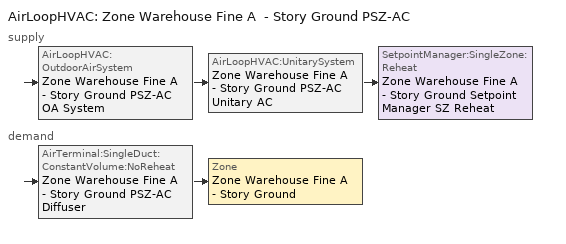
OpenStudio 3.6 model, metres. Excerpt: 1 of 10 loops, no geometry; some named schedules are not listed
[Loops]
AirLoopHVAC 'Zone Warehouse Fine A  - Story Ground PSZ-AC'
 supply: AirLoopHVAC:OutdoorAirSystem 'Zone Warehouse Fine A  - Story Ground PSZ-AC OA System' > AirLoopHVAC:UnitarySystem 'Zone Warehouse Fine A  - Story Ground PSZ-AC Unitary AC' > SetpointManager:SingleZone:Reheat 'Zone Warehouse Fine A  - Story Ground Setpoint Manager SZ Reheat'
 demand: AirTerminal:SingleDuct:ConstantVolume:NoReheat 'Zone Warehouse Fine A  - Story Ground PSZ-AC Diffuser' > Zone 'Zone Warehouse Fine A  - Story Ground'
[Sizing:Zone]
Zone Warehouse Fine A  - Story Ground: Zone Cooling Design Supply Air Temperature Input Method=SupplyAirTemperature; Zone Cooling Design Supply Air Temperature {C}=12.7778; Zone Cooling Design Supply Air Temperature Difference {deltaC}=11.11; Zone Heating Design Supply Air Temperature Input Method=SupplyAirTemperature; Zone Heating Design Supply Air Temperature {C}=50; Zone Heating Design Supply Air Temperature Difference {deltaC}=11.11; Zone Cooling Design Supply Air Humidity Ratio {kg-H2O/kg-air}=0.0085; Zone Heating Design Supply Air Humidity Ratio {kg-H2O/kg-air}=0.008; Cooling Design Air Flow Method=DesignDay; Heating Design Air Flow Method=DesignDay; Account for Dedicated Outdoor Air System=No; Dedicated Outdoor Air System Control Strategy=NeutralSupplyAir; Dedicated Outdoor Air Low Setpoint Temperature for Design {C}=autosize; Dedicated Outdoor Air High Setpoint Temperature for Design {C}=autosize; Zone Load Sizing Method=Sensible Load Only No Latent Load; Zone Latent Cooling Design Supply Air Humidity Ratio Input Method=HumidityRatioDifference; Zone Cooling Design Supply Air Humidity Ratio Difference {kgWater/kgDryAir}=0.005; Zone Latent Heating Design Supply Air Humidity Ratio Input Method=HumidityRatioDifference; Zone Humidification Design Supply Air Humidity Ratio Difference {kgWater/kgDryAir}=0.005
[Zone equipment]
Zone Warehouse Fine A  - Story Ground: Zone Warehouse Fine A  - Story Ground PSZ-AC Diffuser
[AirLoopHVAC]
Zone Warehouse Fine A  - Story Ground PSZ-AC: Availability Schedule=Zone Warehouse Fine A  - Story Ground PSZ-AC Occ Sch; Design Supply Air Flow Rate {m3/s}=autosize; Design Return Air Flow Fraction of Supply Air Flow=1
[Sizing:System]
Zone Warehouse Fine A  - Story Ground PSZ-AC: Type of Load to Size On=Sensible; Design Outdoor Air Flow Rate {m3/s}=Autosize; Central Heating Maximum System Air Flow Ratio=1; Preheat Design Temperature {C}=7.22222; Preheat Design Humidity Ratio {kg-H2O/kg-Air}=0.008; Precool Design Temperature {C}=12.7778; Precool Design Humidity Ratio {kg-H2O/kg-Air}=0.008; Central Cooling Design Supply Air Temperature {C}=12.7778; Central Heating Design Supply Air Temperature {C}=50; Sizing Option=Coincident; 100% Outdoor Air in Cooling=No; 100% Outdoor Air in Heating=No; Central Cooling Design Supply Air Humidity Ratio {kg-H2O/kg-Air}=0.0085; Central Heating Design Supply Air Humidity Ratio {kg-H2O/kg-Air}=0.008; Cooling Design Air Flow Method=DesignDay; Heating Design Air Flow Method=DesignDay; System Outdoor Air Method=ZoneSum; Zone Maximum Outdoor Air Fraction=1; Cooling Supply Air Flow Rate Per Floor Area {m3/s-m2}=0.00996765; Cooling Fraction of Autosized Cooling Supply Air Flow Rate=1; Cooling Supply Air Flow Rate Per Unit Cooling Capacity {m3/s-W}=3.94755e-05; Heating Supply Air Flow Rate Per Floor Area {m3/s-m2}=0.00996765; Heating Fraction of Autosized Heating Supply Air Flow Rate=1; Heating Fraction of Autosized Cooling Supply Air Flow Rate=1; Heating Supply Air Flow Rate Per Unit Heating Capacity {m3/s-W}=3.15882e-05; Cooling Design Capacity Method=CoolingDesignCapacity; Cooling Design Capacity {W}=autosize; Cooling Design Capacity Per Floor Area {W/m2}=234.7; Fraction of Autosized Cooling Design Capacity=1; Heating Design Capacity Method=HeatingDesignCapacity; Heating Design Capacity {W}=autosize; Heating Design Capacity Per Floor Area {W/m2}=157; Fraction of Autosized Heating Design Capacity=1; Central Cooling Capacity Control Method=OnOff; Occupant Diversity=autosize
[SetpointManager:SingleZone:Reheat]
Zone Warehouse Fine A  - Story Ground Setpoint Manager SZ Reheat: Minimum Supply Air Temperature {C}=12.7778; Maximum Supply Air Temperature {C}=50; Control Zone=Zone Warehouse Fine A  - Story Ground; Setpoint Node or NodeList=Zone Warehouse Fine A  - Story Ground PSZ-AC Supply Outlet Node
[Coil:Heating:Gas]
Zone Warehouse Fine A  - Story Ground PSZ-AC Gas Htg Coil 12kBtu/hr 0.8 Thermal Eff: Availability Schedule=Always On Discrete; Gas Burner Efficiency=0.8; Nominal Capacity {W}=AutoSize; Parasitic Electric Load {W}=0; Parasitic Gas Load {W}=0
[Coil:Heating:Electric]
Zone Warehouse Fine A  - Story Ground PSZ-AC No Heat: Availability Schedule=Always Off Discrete; Efficiency=1; Nominal Capacity {W}=0
[Coil:Cooling:DX:SingleSpeed]
Zone Warehouse Fine A  - Story Ground PSZ-AC 1spd DX AC Clg Coil 5kBtu/hr 9.7SEER: Availability Schedule=Always On Discrete; Rated Total Cooling Capacity {W}=autosize; Rated Sensible Heat Ratio=autosize; Rated COP {W/W}=3.14722; Rated Air Flow Rate {m3/s}=autosize; Rated Evaporator Fan Power Per Volume Flow Rate 2017 {W/(m3/s)}=773.3; Rated Evaporator Fan Power Per Volume Flow Rate 2023 {W/(m3/s)}=934.4; Total Cooling Capacity Function of Temperature Curve=DOE Ref DX Clg Coil Cool-Cap-fT; Total Cooling Capacity Function of Flow Fraction Curve=DOE Ref DX Clg Coil Cool-CAP-fFlow; Energy Input Ratio Function of Temperature Curve=DOE Ref DX Clg Coil Cool-EIR-fT; Energy Input Ratio Function of Flow Fraction Curve=DOE Ref DX Clg Coil Cool-EIR-fFlow; Part Load Fraction Correlation Curve=DOE Ref DX Clg Coil Cool-PLF-fPLR; Minimum Outdoor Dry-Bulb Temperature for Compressor Operation {C}=-25; Nominal Time for Condensate Removal to Begin {s}=0; Ratio of Initial Moisture Evaporation Rate and Steady State Latent Capacity=0; Maximum Cycling Rate {cycles/hr}=0; Latent Capacity Time Constant {s}=0; Condenser Type=AirCooled; Evaporative Condenser Effectiveness=0.9; Evaporative Condenser Air Flow Rate {m3/s}=autosize; Evaporative Condenser Pump Rated Power Consumption {W}=autosize; Crankcase Heater Capacity {W}=0; Maximum Outdoor Dry-Bulb Temperature for Crankcase Heater Operation {C}=10; Basin Heater Capacity {W/K}=0; Basin Heater Setpoint Temperature {C}=2
[Fan:OnOff]
Zone Warehouse Fine A  - Story Ground PSZ-AC Fan: Availability Schedule=Always On Discrete; Fan Total Efficiency=0.53625; Pressure Rise {Pa}=622.722; Maximum Flow Rate {m3/s}=autosize; Motor Efficiency=0.825; Motor In Airstream Fraction=1; Fan Power Ratio Function of Speed Ratio Curve=Fan On Off Power Curve; Fan Efficiency Ratio Function of Speed Ratio Curve=Fan On Off Efficiency Curve
[AirLoopHVAC:UnitarySystem]
Zone Warehouse Fine A  - Story Ground PSZ-AC Unitary AC: Control Type=Load; Controlling Zone or Thermostat Location=Zone Warehouse Fine A  - Story Ground; Dehumidification Control Type=None; Availability Schedule=Outage Availability Schedule; Supply Fan=Zone Warehouse Fine A  - Story Ground PSZ-AC Fan; Fan Placement=DrawThrough; Supply Air Fan Operating Mode Schedule=Zone Warehouse Fine A  - Story Ground PSZ-AC Occ Sch; Heating Coil=Zone Warehouse Fine A  - Story Ground PSZ-AC Gas Htg Coil 12kBtu/hr 0.8 Thermal Eff; DX Heating Coil Sizing Ratio=1; Cooling Coil=Zone Warehouse Fine A  - Story Ground PSZ-AC 1spd DX AC Clg Coil 5kBtu/hr 9.7SEER; Use DOAS DX Cooling Coil=No; DOAS DX Cooling Coil Leaving Minimum Air Temperature {C}=2; Latent Load Control=SensibleOnlyLoadControl; Supplemental Heating Coil=Zone Warehouse Fine A  - Story Ground PSZ-AC No Heat; Supply Air Flow Rate During Cooling Operation {m3/s}=Autosize; Supply Air Flow Rate During Heating Operation {m3/s}=Autosize; Supply Air Flow Rate When No Cooling or Heating is Required {m3/s}=Autosize; Maximum Supply Air Temperature {C}=80; Maximum Outdoor Dry-Bulb Temperature for Supplemental Heater Operation {C}=21; Maximum Cycling Rate {cycles/hr}=2.5; Heat Pump Time Constant {s}=60; Fraction of On-Cycle Power Use=0.01; Heat Pump Fan Delay Time {s}=60; Ancilliary On-Cycle Electric Power {W}=0; Ancilliary Off-Cycle Electric Power {W}=0
[Controller:OutdoorAir]
Zone Warehouse Fine A  - Story Ground PSZ-AC OA System Controller: Minimum Outdoor Air Flow Rate {m3/s}=autosize; Maximum Outdoor Air Flow Rate {m3/s}=Autosize; Economizer Control Type=NoEconomizer; Economizer Control Action Type=ModulateFlow; Economizer Maximum Limit Dry-Bulb Temperature {C}=28; Economizer Maximum Limit Enthalpy {J/kg}=64000; Lockout Type=LockoutWithCompressor; Minimum Limit Type=FixedMinimum; Minimum Outdoor Air Schedule=Always On Discrete; Controller Mechanical Ventilation=Controller Mechanical Ventilation 1; High Humidity Control=No; Heat Recovery Bypass Control Type=BypassWhenWithinEconomizerLimits
[Controller:MechanicalVentilation]
Controller Mechanical Ventilation 1: Availability Schedule=Always On Discrete
[AirLoopHVAC:OutdoorAirSystem]
Zone Warehouse Fine A  - Story Ground PSZ-AC OA System: Controller=Zone Warehouse Fine A  - Story Ground PSZ-AC OA System Controller
[AirTerminal:SingleDuct:ConstantVolume:NoReheat]
Zone Warehouse Fine A  - Story Ground PSZ-AC Diffuser: Availability Schedule=Always On Discrete; Maximum Air Flow Rate {m3/s}=AutoSize
[Schedule:Constant]
Name | Value
Always On Discrete | 1
Always Off Discrete | 0
[Schedule:Ruleset]
Zone Warehouse Fine A  - Story Ground PSZ-AC Occ Sch: Default Day Schedule=Zone Warehouse Fine A  - Story Ground PSZ-AC Occ Sch Default; Summer Design Day Schedule=Zone Warehouse Fine A  - Story Ground PSZ-AC Occ Sch Summer Design Day; Winter Design Day Schedule=Zone Warehouse Fine A  - Story Ground PSZ-AC Occ Sch Winter Design Day
[Schedule:Day]
Zone Warehouse Fine A  - Story Ground PSZ-AC Occ Sch Default; Zone Warehouse Fine A  - Story Ground PSZ-AC Occ Sch Sunday: 24, 0, 0
Zone Warehouse Fine A  - Story Ground PSZ-AC Occ Sch Winter Design Day; Zone Warehouse Fine A  - Story Ground PSZ-AC Occ Sch Summer Design Day: 24, 0, 1
Schedule Day 129; Schedule Day 130; Schedule Day 131; Schedule Day 132; Schedule Day 133; Schedule Day 134; Schedule Day 135; Schedule Day 136: 1, 0, 0, 2, 0, 0, 3, 0, 0, 4, 0, 0, 5, 0, 0, 6, 0, 0, 7, 0, 0, 8, 0, 0, 9, 0, 0, 10, 0, 0, 11, 0, 0, 12, 0, 0, 13, 0, 0, 14, 0, 0, 15, 0, 0, 16, 0, 0, 17, 0, 0, 18, 0, 0, 19, 0, 0, 20, 0, 0, 21, 0, 0, 22, 0, 0, 23, 0, 0, 24, 0, 0
[Schedule:Rule] Schedule Ruleset=Zone Warehouse Fine A  - Story Ground PSZ-AC Occ Sch; Apply Sunday=Yes; Apply Monday=Yes; Apply Tuesday=Yes; Apply Wednesday=Yes; Apply Friday=Yes; Apply Saturday=Yes; Date Specification Type=DateRange
Name | Rule Order | Day Schedule | Start Month | Start Day | End Month | End Day | Apply Thursday
Zone Warehouse Fine A  - Story Ground PSZ-AC Occ Sch Sunday Rule | 8 | Zone Warehouse Fine A  - Story Ground PSZ-AC Occ Sch Sunday | 1 | 1 | 12 | 31
Zone Warehouse Fine A  - Story Ground PSZ-AC Occ Sch Outage Day 35 | 7 | Schedule Day 129 | 2 | 4 | 2 | 4 | Yes
Zone Warehouse Fine A  - Story Ground PSZ-AC Occ Sch Outage Day 36 | 6 | Schedule Day 130 | 2 | 5 | 2 | 5 | Yes
Zone Warehouse Fine A  - Story Ground PSZ-AC Occ Sch Outage Day 37 | 5 | Schedule Day 131 | 2 | 6 | 2 | 6 | Yes
Zone Warehouse Fine A  - Story Ground PSZ-AC Occ Sch Outage Day 38 | 4 | Schedule Day 132 | 2 | 7 | 2 | 7 | Yes
Zone Warehouse Fine A  - Story Ground PSZ-AC Occ Sch Outage Day 39 | 3 | Schedule Day 133 | 2 | 8 | 2 | 8 | Yes
Zone Warehouse Fine A  - Story Ground PSZ-AC Occ Sch Outage Day 40 | 2 | Schedule Day 134 | 2 | 9 | 2 | 9 | Yes
Zone Warehouse Fine A  - Story Ground PSZ-AC Occ Sch Outage Day 41 | 1 | Schedule Day 135 | 2 | 10 | 2 | 10 | Yes
Zone Warehouse Fine A  - Story Ground PSZ-AC Occ Sch Outage Day 42 | 0 | Schedule Day 136 | 2 | 11 | 2 | 11 | Yes
[Curve:Exponent]
Fan On Off Power Curve: Coefficient1 Constant=1; Coefficient2 Constant=0; Coefficient3 Constant=0; Minimum Value of x=0; Maximum Value of x=1
[Curve:Cubic] Coefficient1 Constant=1; Coefficient2 x=0; Coefficient3 x**2=0; Coefficient4 x**3=0
Name | Minimum Value of x | Maximum Value of x
Fan On Off Efficiency Curve | 0 | 1
DOE Ref DX Clg Coil Cool-CAP-fFlow; DOE Ref DX Clg Coil Cool-EIR-fFlow | -100 | 100
[Curve:Biquadratic] Minimum Value of x=-100; Maximum Value of x=100; Minimum Value of y=-100; Maximum Value of y=100
Name | Coefficient1 Constant | Coefficient2 x | Coefficient3 x**2 | Coefficient4 y | Coefficient5 y**2 | Coefficient6 x*y
DOE Ref DX Clg Coil Cool-Cap-fT | 0.971212 | -0.0152755 | 0.00144345 | -0.00039321 | -6.8364e-06 | -0.000290596
DOE Ref DX Clg Coil Cool-EIR-fT | 0.286871 | 0.0239022 | -0.000810648 | 0.0134585 | 0.000338936 | -0.000487004
[Curve:Quadratic]
DOE Ref DX Clg Coil Cool-PLF-fPLR: Coefficient1 Constant=0.909496; Coefficient2 x=0.0986477; Coefficient3 x**2=-0.00819488; Minimum Value of x=0; Maximum Value of x=1
